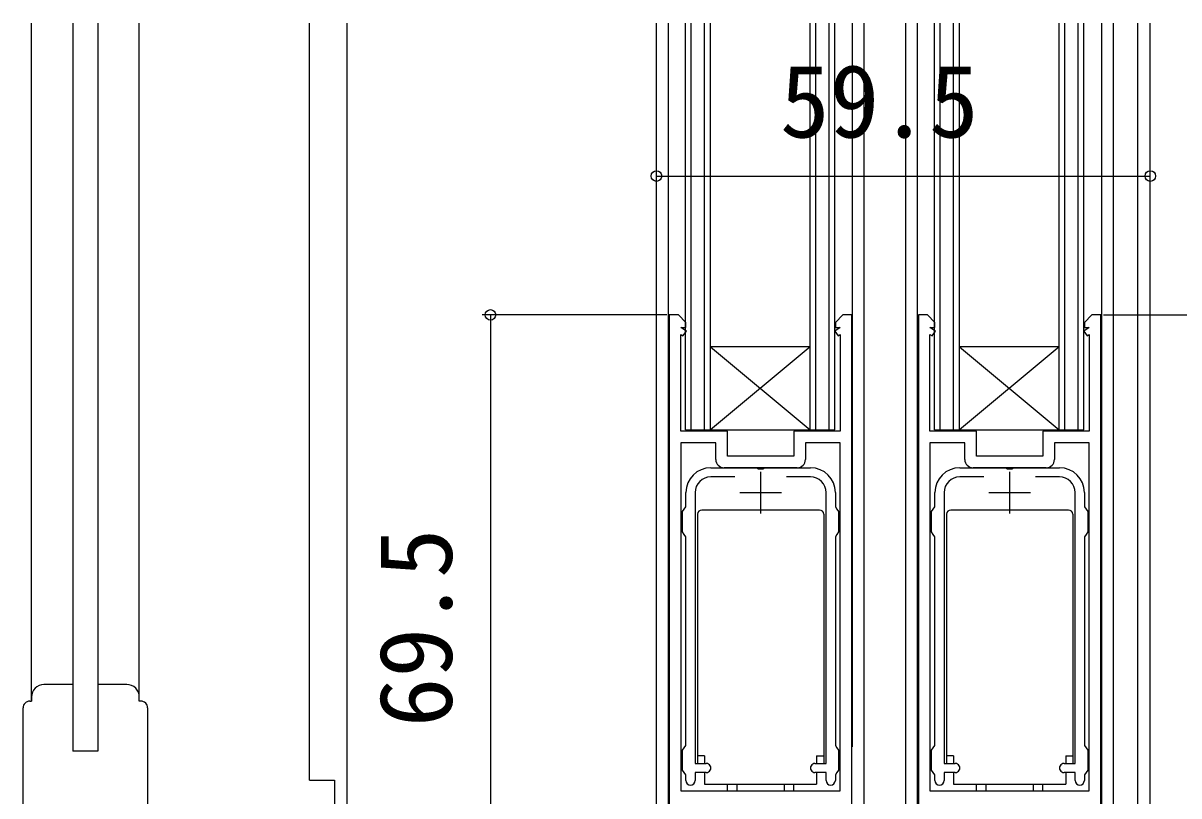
# Model space of a CAD drawing. Units: millimetres, scale not verified. Extents: x -525 to 525, y -782 to 777.
# Drawn here: x -432 to -292.8, y -578.6 to -485.5 of the extents above; entities that cross this region are included whole.
import ezdxf
from ezdxf.enums import TextEntityAlignment as Align

# ---------------------------------------------------------------- set-up
doc = ezdxf.new("R2010")
doc.units = ezdxf.units.MM
doc.header["$LTSCALE"] = 4
for name, color, linetype in [('0-2_YKK_11', 7, 'Continuous'), ('0-3_YKK_11E', 7, 'Continuous'), ('0-4_YKK_12', 2, 'Continuous'), ('0-5_YKK_13', 4, 'Continuous'), ('0-7_YKK_D', 6, 'Continuous')]:
    doc.layers.add(name, color=color, linetype=linetype)
doc.styles.add('ＭＳ ゴシック', font='')
doc.styles.get('ＭＳ ゴシック').set_extended_font_data('MS Gothic')

msp = doc.modelspace()

# ---------------------------------------------------------------- linework, layer by layer
at = {"layer": '0-2_YKK_11'}
for p, q in [((-346.26, -540.159), (-349.148, -540.159)), ((-338.748, -539.059), (-347.548, -539.059)), ((-343.148, -539.559), (-343.148, -544.559)), ((-337.148, -540.159), (-340.035, -540.159)), ((-316.26, -540.159), (-319.148, -540.159)), ((-308.748, -539.059), (-317.548, -539.059)), ((-313.148, -539.559), (-313.148, -544.559)), ((-307.148, -540.159), (-310.035, -540.159)), ((-345.648, -542.059), (-340.648, -542.059)), ((-315.648, -542.059), (-310.648, -542.059))]:
    msp.add_line(p, q, dxfattribs=at)
for points in [[(-332.148, -590.159), (-332.148, -520.659), (-333.248, -520.659), (-334.148, -521.559), (-334.148, -522.159), (-333.548, -522.159), (-334.201, -522.624), (-333.795, -523.194), (-333.548, -523.018), (-333.548, -534.659), (-339.148, -534.659), (-339.148, -537.659), (-347.148, -537.659), (-347.148, -534.659), (-352.748, -534.659), (-352.748, -523.018), (-352.501, -523.194), (-352.095, -522.624), (-352.748, -522.159), (-352.148, -522.159), (-352.148, -521.559), (-353.048, -520.659), (-354.148, -520.659), (-354.148, -590.159)], [(-302.148, -590.159), (-302.148, -520.659), (-303.248, -520.659), (-304.148, -521.559), (-304.148, -522.159), (-303.548, -522.159), (-304.201, -522.624), (-303.795, -523.194), (-303.548, -523.018), (-303.548, -534.659), (-309.148, -534.659), (-309.148, -537.659), (-317.148, -537.659), (-317.148, -534.659), (-322.748, -534.659), (-322.748, -523.018), (-322.501, -523.194), (-322.095, -522.624), (-322.748, -522.159), (-322.148, -522.159), (-322.148, -521.559), (-323.048, -520.659), (-324.148, -520.659), (-324.148, -590.159)], [(-352.748, -536.059), (-352.748, -577.959), (-333.548, -577.959), (-333.548, -536.059), (-337.748, -536.059), (-337.748, -538.059)], [(-348.548, -538.059), (-348.548, -536.059), (-352.748, -536.059)], [(-322.748, -536.059), (-322.748, -577.959), (-303.548, -577.959), (-303.548, -536.059), (-307.748, -536.059), (-307.748, -538.059)], [(-318.548, -538.059), (-318.548, -536.059), (-322.748, -536.059)], [(-349.148, -539.059), (-343.606, -539.059), (-343.422, -539.179), (-342.873, -539.179), (-342.689, -539.059), (-337.148, -539.059)], [(-319.148, -539.059), (-313.606, -539.059), (-313.422, -539.179), (-312.873, -539.179), (-312.689, -539.059), (-307.148, -539.059)], [(-352.148, -576.709), (-352.148, -576.024), (-352.348, -575.742), (-352.548, -575.459), (-352.548, -573.059), (-352.348, -572.776), (-352.148, -572.493), (-352.148, -547.359), (-352.348, -547.076), (-352.548, -546.793), (-352.548, -544.324), (-352.348, -544.042), (-352.148, -543.759), (-352.148, -542.059)], [(-351.048, -542.059), (-351.048, -574.659), (-349.698, -574.659)], [(-336.598, -574.659), (-335.248, -574.659), (-335.248, -542.059)], [(-334.148, -542.059), (-334.148, -543.759), (-333.948, -544.042), (-333.748, -544.324), (-333.748, -546.793), (-333.948, -547.076), (-334.148, -547.359), (-334.148, -572.493), (-333.948, -572.776), (-333.748, -573.059), (-333.748, -575.459), (-333.948, -575.742), (-334.148, -576.024), (-334.148, -576.709)], [(-322.148, -576.709), (-322.148, -576.024), (-322.348, -575.742), (-322.548, -575.459), (-322.548, -573.059), (-322.348, -572.776), (-322.148, -572.493), (-322.148, -547.359), (-322.348, -547.076), (-322.548, -546.793), (-322.548, -544.324), (-322.348, -544.042), (-322.148, -543.759), (-322.148, -542.059)], [(-321.048, -542.059), (-321.048, -574.659), (-319.698, -574.659)], [(-306.598, -574.659), (-305.248, -574.659), (-305.248, -542.059)], [(-304.148, -542.059), (-304.148, -543.759), (-303.948, -544.042), (-303.748, -544.324), (-303.748, -546.793), (-303.948, -547.076), (-304.148, -547.359), (-304.148, -572.493), (-303.948, -572.776), (-303.748, -573.059), (-303.748, -575.459), (-303.948, -575.742), (-304.148, -576.024), (-304.148, -576.709)], [(-349.698, -575.759), (-351.048, -575.759), (-351.048, -576.709)], [(-335.248, -576.709), (-335.248, -575.759), (-336.598, -575.759)], [(-319.698, -575.759), (-321.048, -575.759), (-321.048, -576.709)], [(-305.248, -576.709), (-305.248, -575.759), (-306.598, -575.759)]]:
    msp.add_lwpolyline(points, dxfattribs=at)
for centre, radius, start, end in [((-347.548, -538.059), 1, 180.00001, 269.99999), ((-338.748, -538.059), 1, 270.00001, 359.99999), ((-317.548, -538.059), 1, 180.00001, 269.99999), ((-308.748, -538.059), 1, 270.00001, 359.99999), ((-349.148, -542.059), 3, 90.00001, 179.99999), ((-349.148, -542.059), 1.9, 90.00001, 179.99999), ((-337.148, -542.059), 3, 0.00001, 89.99999), ((-337.148, -542.059), 1.9, 0.00001, 89.99999), ((-319.148, -542.059), 3, 90.00001, 179.99999), ((-319.148, -542.059), 1.9, 90.00001, 179.99999), ((-307.148, -542.059), 3, 0.00001, 89.99999), ((-307.148, -542.059), 1.9, 0.00001, 89.99999), ((-349.698, -575.209), 0.55, 269.99999, 90.00001), ((-336.598, -575.209), 0.55, 89.99999, 270.00001), ((-319.698, -575.209), 0.55, 269.99999, 90.00001), ((-306.598, -575.209), 0.55, 89.99999, 270.00001), ((-351.598, -576.709), 0.55, 180.00001, 269.99999), ((-351.598, -576.709), 0.55, 270.00001, 359.99999), ((-334.698, -576.709), 0.55, 180.00001, 269.99999), ((-334.698, -576.709), 0.55, 270.00001, 359.99999), ((-321.598, -576.709), 0.55, 180.00001, 269.99999), ((-321.598, -576.709), 0.55, 270.00001, 359.99999), ((-304.698, -576.709), 0.55, 180.00001, 269.99999), ((-304.698, -576.709), 0.55, 270.00001, 359.99999)]:
    msp.add_arc(centre, radius, start, end, dxfattribs=at)
at = {"layer": '0-3_YKK_11E'}
for p, q in [((-431.2, -567.159), (-431, -567.159)), ((-417.8, -567.159), (-418, -567.159)), ((-417, -567.959), (-417, -610.459))]:
    msp.add_line(p, q, dxfattribs=at)
msp.add_lwpolyline([(-428.7, -618.659), (-429.2, -619.159), (-432, -619.159), (-432, -567.959)], dxfattribs=at)
for centre, start, end in [((-431.2, -567.959), 89.99998, 180.00111), ((-417.8, -567.959), 0, 90.00107)]:
    msp.add_arc(centre, 0.8, start, end, dxfattribs=at)
at = {"layer": '0-4_YKK_12'}
for p, q in [((-431, -567.159), (-431, -485.536)), ((-426, -485.536), (-426, -573.159)), ((-423, -485.536), (-423, -573.159)), ((-418, -567.159), (-418, -485.536)), ((-397.5, -576.659), (-397.5, -485.536)), ((-393, -485.536), (-393, -596.159)), ((-355.7, -588.159), (-355.7, -485.536)), ((-354.3, -485.536), (-354.3, -588.159)), ((-352.2, -534.5), (-352.2, -485.536)), ((-351.5, -534.5), (-351.5, -485.536)), ((-349.9, -534.5), (-349.9, -485.536)), ((-349.2, -534.5), (-349.2, -485.536)), ((-337.2, -534.5), (-337.2, -485.536)), ((-336.5, -534.5), (-336.5, -485.536)), ((-334.9, -534.5), (-334.9, -485.536)), ((-334.2, -534.5), (-334.2, -485.536)), ((-332.1, -485.536), (-332.1, -572.659)), ((-330.7, -485.536), (-330.7, -588.159)), ((-325.686, -485.536), (-325.686, -588.159)), ((-324.286, -485.536), (-324.286, -588.159)), ((-322.2, -534.5), (-322.2, -485.536)), ((-321.5, -534.5), (-321.5, -485.536)), ((-319.9, -534.5), (-319.9, -485.536)), ((-319.2, -534.5), (-319.2, -485.536)), ((-307.2, -534.5), (-307.2, -485.536)), ((-306.5, -534.5), (-306.5, -485.536)), ((-304.9, -534.5), (-304.9, -485.536)), ((-304.2, -534.5), (-304.2, -485.536)), ((-302.1, -485.536), (-302.1, -588.159)), ((-300.686, -485.536), (-300.686, -588.159)), ((-297.7, -583.634), (-297.7, -485.536)), ((-296.2, -592.159), (-296.2, -485.536)), ((-337.2, -524.5), (-349.2, -534.5)), ((-307.2, -524.5), (-319.2, -534.5)), ((-352.2, -534.5), (-334.2, -534.5)), ((-322.2, -534.5), (-304.2, -534.5)), ((-423, -573.159), (-426, -573.159))]:
    msp.add_line(p, q, dxfattribs=at)
for points in [[(-337.2, -524.5), (-349.2, -524.5), (-337.2, -534.5)], [(-307.2, -524.5), (-319.2, -524.5), (-307.2, -534.5)]]:
    msp.add_lwpolyline(points, dxfattribs=at)
at = {"layer": '0-5_YKK_13'}
for p, q in [((-336.048, -544.159), (-350.248, -544.159)), ((-306.048, -544.159), (-320.248, -544.159)), ((-350.748, -544.659), (-350.748, -574.659)), ((-335.548, -544.659), (-335.548, -574.659)), ((-320.748, -544.659), (-320.748, -574.659)), ((-305.548, -544.659), (-305.548, -574.659)), ((-426, -565.159), (-429.5, -565.159)), ((-419.5, -565.159), (-423, -565.159)), ((-431, -566.659), (-431, -567.159)), ((-418, -567.159), (-418, -566.659)), ((-349.898, -573.759), (-350.748, -573.759)), ((-349.898, -573.759), (-349.898, -574.659)), ((-336.398, -573.759), (-335.548, -573.759)), ((-336.398, -573.759), (-336.398, -574.659)), ((-319.898, -573.759), (-320.748, -573.759)), ((-319.898, -573.759), (-319.898, -574.659)), ((-306.398, -573.759), (-305.548, -573.759)), ((-306.398, -573.759), (-306.398, -574.659)), ((-336.398, -575.759), (-336.398, -577.159)), ((-306.398, -575.759), (-306.398, -577.159)), ((-397.5, -576.659), (-394.5, -576.659)), ((-394.5, -576.659), (-394.5, -580.606)), ((-347.148, -577.959), (-347.148, -577.159)), ((-345.976, -577.959), (-345.976, -577.159)), ((-340.319, -577.159), (-340.319, -577.959)), ((-339.148, -577.959), (-339.148, -577.159)), ((-317.148, -577.959), (-317.148, -577.159)), ((-315.976, -577.959), (-315.976, -577.159)), ((-310.319, -577.159), (-310.319, -577.959)), ((-309.148, -577.959), (-309.148, -577.159))]:
    msp.add_line(p, q, dxfattribs=at)
for points in [[(-349.898, -575.759), (-349.898, -577.159), (-336.398, -577.159)], [(-319.898, -575.759), (-319.898, -577.159), (-306.398, -577.159)]]:
    msp.add_lwpolyline(points, dxfattribs=at)
for centre, radius, start, end in [((-350.248, -544.659), 0.5, 90, 180), ((-336.048, -544.659), 0.5, 0, 90), ((-320.248, -544.659), 0.5, 90, 180), ((-306.048, -544.659), 0.5, 0, 90), ((-429.5, -566.659), 1.5, 90, 180), ((-419.5, -566.659), 1.5, 359.99942, 90)]:
    msp.add_arc(centre, radius, start, end, dxfattribs=at)
at = {"layer": '0-7_YKK_D'}
for p, q in [((-355.7, -503.945), (-296.2, -503.945)), ((-354.451, -520.659), (-376.7, -520.659)), ((-375.7, -520.659), (-375.7, -590.159)), ((-301.844, -520.659), (-263.7, -520.659))]:
    msp.add_line(p, q, dxfattribs=at)
for centre in [(-355.7, -503.945), (-296.2, -503.945), (-375.7, -520.659)]:
    msp.add_circle(centre, 0.637, dxfattribs=at)

# ---------------------------------------------------------------- texts
at = {"layer": '0-7_YKK_D', "style": 'ＭＳ ゴシック'}
msp.add_text('59.5', height=8.798, dxfattribs=at).set_placement((-340.813, -501.945), align=Align.BOTTOM_LEFT)
msp.add_text('69.5', height=8.798, rotation=90, dxfattribs=at).set_placement((-377.7, -570.306), align=Align.BOTTOM_LEFT)

doc.saveas('drawing.dxf')
